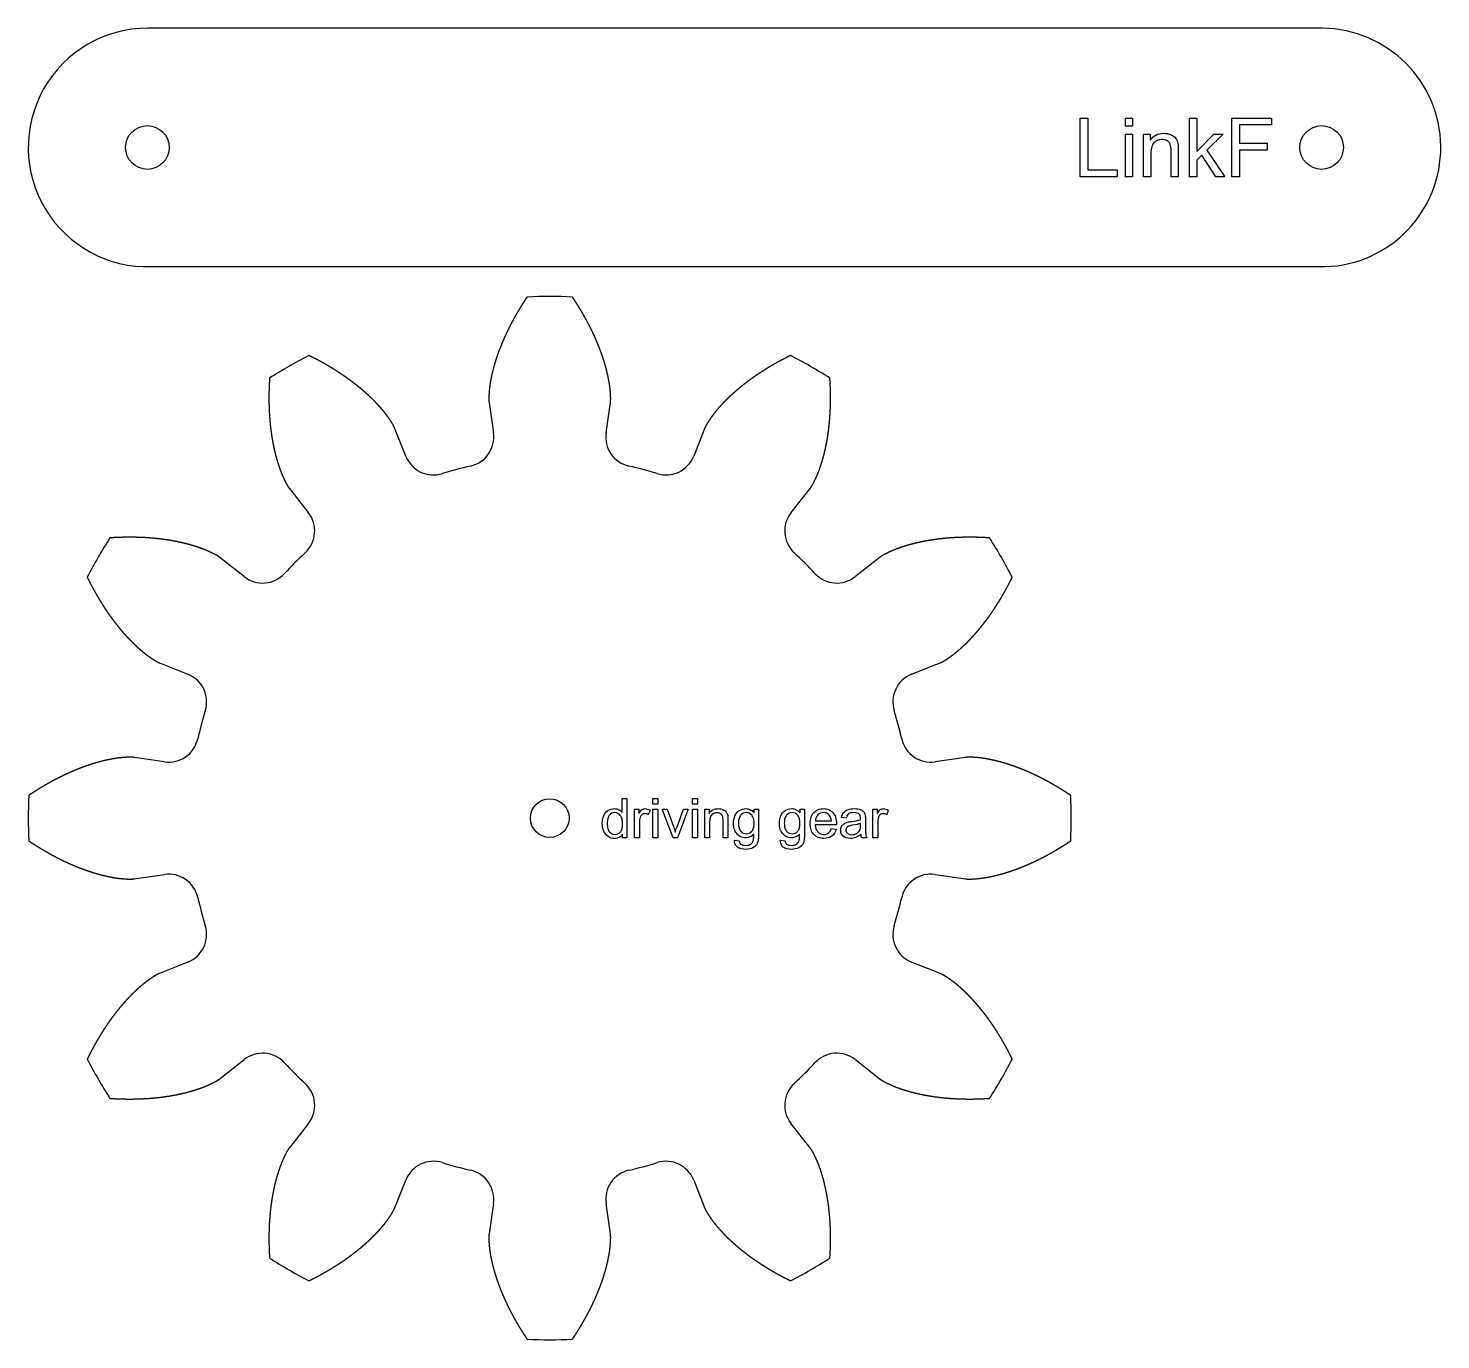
# Model space of a CAD drawing. Header units: millimetres. Extents: x 18 to 1165, y 18 to 1178.
# Drawn here: x 294 to 578.4, y 18 to 282 of the extents above; entities that cross this region are included whole.
import ezdxf

# ---------------------------------------------------------------- set-up
doc = ezdxf.new("R2010")
doc.units = ezdxf.units.MM
doc.layers.add('cut', color=5, linetype='Continuous', true_color=0x0000ff)
doc.layers.add('line engraving', color=1, linetype='Continuous', true_color=0xff0000)

msp = doc.modelspace()

# ---------------------------------------------------------------- linework, layer by layer
at = {"layer": 'cut', "color": 5, "true_color": 0x0000ff}
for p, q in [((386.78, 206.69), (387.67, 200.59)), ((410.33, 200.59), (411.22, 206.69)), ((370.01, 195.86), (367.74, 201.58)), ((430.26, 201.58), (427.99, 195.86)), ((346.58, 189.36), (350.39, 184.53)), ((447.61, 184.53), (451.42, 189.36)), ((337.47, 171.61), (332.64, 175.42)), ((465.36, 175.42), (460.53, 171.61)), ((320.42, 154.26), (326.14, 151.99)), ((471.86, 151.99), (477.58, 154.26)), ((321.41, 134.33), (315.31, 135.22)), ((482.69, 135.22), (476.59, 134.33)), ((315.31, 110.78), (321.41, 111.67)), ((476.59, 111.67), (482.69, 110.78)), ((326.14, 94.01), (320.42, 91.74)), ((477.58, 91.74), (471.86, 94.01)), ((332.64, 70.58), (337.47, 74.39)), ((460.53, 74.39), (465.36, 70.58)), ((350.39, 61.47), (346.58, 56.64)), ((451.42, 56.64), (447.61, 61.47)), ((367.74, 44.42), (370.01, 50.14)), ((427.99, 50.14), (430.26, 44.42)), ((387.67, 45.41), (386.78, 39.31)), ((411.22, 39.31), (410.33, 45.41))]:
    msp.add_line(p, q, dxfattribs=at)
msp.add_lwpolyline([(318, 282, 1.015779), (318.75, 234.01), (555.13, 234.01, 0.980982), (554.6, 282)], format="xyb", close=True, dxfattribs=at)
for centre, radius in [((318, 258), 4.4), ((554.4, 258), 4.4), ((399, 123), 3.9)]:
    msp.add_circle(centre, radius, dxfattribs=at)
for centre, radius, start, end in [((399, 123), 105, 87.5067, 92.4933), ((399, 123), 105, 117.5067, 122.4933), ((399, 123), 105, 57.5067, 62.4933), ((381.73, 199.73), 6, -77.3183, 8.3062), ((416.27, 199.73), 6, 171.6938, -102.6817), ((375.59, 198.08), 6, -158.3062, -72.6817), ((399, 123), 72.64, 102.6817, 107.3183), ((399, 123), 72.64, 72.6817, 77.3183), ((422.41, 198.08), 6, -107.3183, -21.6938), ((345.68, 180.81), 6, -47.3183, 38.3062), ((452.32, 180.81), 6, 141.6938, -132.6817), ((399, 123), 105, 147.5067, 152.4933), ((399, 123), 105, 27.5067, 32.4933), ((399, 123), 72.64, 132.6817, 137.3183), ((399, 123), 72.64, 42.6817, 47.3183), ((341.19, 176.32), 6, -128.3062, -42.6817), ((456.81, 176.32), 6, -137.3183, -51.6938), ((323.92, 146.41), 6, -17.3183, 68.3062), ((474.08, 146.41), 6, 111.6938, -162.6817), ((399, 123), 72.64, 162.6817, 167.3183), ((399, 123), 72.64, 12.6817, 17.3183), ((322.27, 140.27), 6, -98.3062, -12.6817), ((475.73, 140.27), 6, -167.3183, -81.6938), ((399, 123), 105, 177.5067, -177.5067), ((399, 123), 105, -2.4933, 2.4933), ((322.27, 105.73), 6, 12.6817, 98.3062), ((475.73, 105.73), 6, 81.6938, 167.3183), ((399, 123), 72.64, -167.3183, -162.6817), ((399, 123), 72.64, -17.3183, -12.6817), ((323.92, 99.59), 6, -68.3062, 17.3183), ((474.08, 99.59), 6, 162.6817, -111.6938), ((399, 123), 105, -152.4933, -147.5067), ((341.19, 69.68), 6, 42.6817, 128.3062), ((456.81, 69.68), 6, 51.6938, 137.3183), ((399, 123), 105, -32.4933, -27.5067), ((399, 123), 72.64, -137.3183, -132.6817), ((399, 123), 72.64, -47.3183, -42.6817), ((345.68, 65.19), 6, -38.3062, 47.3183), ((452.32, 65.19), 6, 132.6817, -141.6938), ((375.59, 47.92), 6, 72.6817, 158.3062), ((399, 123), 72.64, -107.3183, -102.6817), ((381.73, 46.27), 6, -8.3062, 77.3183), ((416.27, 46.27), 6, 102.6817, -171.6938), ((399, 123), 72.64, -77.3183, -72.6817), ((422.41, 47.92), 6, 21.6938, 107.3183), ((399, 123), 105, -122.4933, -117.5067), ((399, 123), 105, -62.4933, -57.5067), ((399, 123), 105, -92.4933, -87.5067)]:
    msp.add_arc(centre, radius, start, end, dxfattribs=at)
for points in [[(394.43, 227.9), (394.39, 227.84), (394.32, 227.73), (394.2, 227.55), (394.05, 227.32), (393.86, 227.03), (393.67, 226.73), (393.48, 226.44), (393.3, 226.14), (393.11, 225.85), (392.93, 225.55), (392.76, 225.26), (392.58, 224.96), (392.41, 224.67), (392.24, 224.37), (392.07, 224.07), (391.9, 223.77), (391.73, 223.48), (391.57, 223.18), (391.41, 222.88), (391.25, 222.58), (391.1, 222.28), (390.94, 221.98), (390.79, 221.67), (390.64, 221.37), (390.49, 221.07), (390.35, 220.77), (390.2, 220.47), (390.06, 220.16), (389.93, 219.86), (389.79, 219.56), (389.66, 219.25), (389.53, 218.95), (389.4, 218.64), (389.27, 218.34), (389.15, 218.03), (389.03, 217.73), (388.91, 217.42), (388.79, 217.12), (388.68, 216.81), (388.57, 216.51), (388.46, 216.2), (388.36, 215.89), (388.25, 215.58), (388.15, 215.28), (388.06, 214.97), (387.96, 214.66), (387.87, 214.36), (387.78, 214.05), (387.7, 213.74), (387.62, 213.43), (387.54, 213.12), (387.46, 212.82), (387.39, 212.51), (387.32, 212.2), (387.25, 211.89), (387.19, 211.58), (387.13, 211.28), (387.07, 210.97), (387.02, 210.66), (386.97, 210.35), (386.92, 210.04), (386.89, 209.74), (386.85, 209.43), (386.82, 209.12), (386.8, 208.82), (386.77, 208.51), (386.75, 208.2), (386.74, 207.9), (386.73, 207.59), (386.73, 207.29), (386.74, 207.05), (386.76, 206.87), (386.77, 206.75), (386.78, 206.69)], [(411.22, 206.69), (411.23, 206.75), (411.24, 206.87), (411.26, 207.05), (411.27, 207.29), (411.27, 207.59), (411.26, 207.9), (411.25, 208.2), (411.23, 208.51), (411.2, 208.82), (411.18, 209.12), (411.15, 209.43), (411.11, 209.74), (411.08, 210.04), (411.03, 210.35), (410.98, 210.66), (410.93, 210.97), (410.87, 211.28), (410.81, 211.58), (410.75, 211.89), (410.68, 212.2), (410.61, 212.51), (410.54, 212.82), (410.46, 213.12), (410.38, 213.43), (410.3, 213.74), (410.22, 214.05), (410.13, 214.36), (410.04, 214.66), (409.94, 214.97), (409.85, 215.28), (409.75, 215.58), (409.64, 215.89), (409.54, 216.2), (409.43, 216.51), (409.32, 216.81), (409.21, 217.12), (409.09, 217.42), (408.97, 217.73), (408.85, 218.03), (408.73, 218.34), (408.6, 218.64), (408.47, 218.95), (408.34, 219.25), (408.21, 219.56), (408.07, 219.86), (407.94, 220.16), (407.8, 220.47), (407.65, 220.77), (407.51, 221.07), (407.36, 221.37), (407.21, 221.67), (407.06, 221.98), (406.9, 222.28), (406.75, 222.58), (406.59, 222.88), (406.43, 223.18), (406.27, 223.48), (406.1, 223.77), (405.93, 224.07), (405.76, 224.37), (405.59, 224.67), (405.42, 224.96), (405.24, 225.26), (405.07, 225.55), (404.89, 225.85), (404.7, 226.14), (404.52, 226.44), (404.33, 226.73), (404.14, 227.03), (403.95, 227.32), (403.8, 227.55), (403.68, 227.73), (403.61, 227.84), (403.57, 227.9)], [(367.74, 201.58), (367.72, 201.64), (367.67, 201.75), (367.59, 201.92), (367.48, 202.13), (367.33, 202.4), (367.17, 202.66), (367, 202.91), (366.83, 203.17), (366.66, 203.42), (366.48, 203.67), (366.31, 203.93), (366.12, 204.17), (365.94, 204.42), (365.74, 204.67), (365.55, 204.91), (365.35, 205.15), (365.14, 205.39), (364.94, 205.62), (364.73, 205.86), (364.52, 206.09), (364.3, 206.32), (364.09, 206.55), (363.87, 206.78), (363.64, 207.01), (363.42, 207.23), (363.19, 207.46), (362.96, 207.68), (362.73, 207.9), (362.49, 208.12), (362.25, 208.34), (362.01, 208.55), (361.77, 208.77), (361.53, 208.98), (361.28, 209.19), (361.03, 209.4), (360.78, 209.61), (360.53, 209.82), (360.27, 210.02), (360.01, 210.23), (359.75, 210.43), (359.49, 210.63), (359.23, 210.83), (358.96, 211.03), (358.7, 211.23), (358.43, 211.42), (358.16, 211.61), (357.88, 211.81), (357.61, 212), (357.33, 212.19), (357.05, 212.37), (356.77, 212.56), (356.49, 212.75), (356.21, 212.93), (355.92, 213.11), (355.63, 213.29), (355.35, 213.47), (355.06, 213.65), (354.76, 213.82), (354.47, 214), (354.17, 214.17), (353.88, 214.34), (353.58, 214.51), (353.28, 214.68), (352.98, 214.85), (352.67, 215.01), (352.37, 215.18), (352.06, 215.34), (351.75, 215.5), (351.44, 215.66), (351.13, 215.82), (350.88, 215.94), (350.69, 216.04), (350.57, 216.1), (350.51, 216.13)], [(447.49, 216.13), (447.43, 216.1), (447.31, 216.04), (447.12, 215.94), (446.87, 215.82), (446.56, 215.66), (446.25, 215.5), (445.94, 215.34), (445.63, 215.18), (445.33, 215.01), (445.02, 214.85), (444.72, 214.68), (444.42, 214.51), (444.12, 214.34), (443.83, 214.17), (443.53, 214), (443.24, 213.82), (442.94, 213.65), (442.65, 213.47), (442.37, 213.29), (442.08, 213.11), (441.79, 212.93), (441.51, 212.75), (441.23, 212.56), (440.95, 212.37), (440.67, 212.19), (440.39, 212), (440.12, 211.81), (439.84, 211.61), (439.57, 211.42), (439.3, 211.23), (439.04, 211.03), (438.77, 210.83), (438.51, 210.63), (438.25, 210.43), (437.99, 210.23), (437.73, 210.02), (437.47, 209.82), (437.22, 209.61), (436.97, 209.4), (436.72, 209.19), (436.47, 208.98), (436.23, 208.77), (435.99, 208.55), (435.75, 208.34), (435.51, 208.12), (435.27, 207.9), (435.04, 207.68), (434.81, 207.46), (434.58, 207.23), (434.36, 207.01), (434.13, 206.78), (433.91, 206.55), (433.7, 206.32), (433.48, 206.09), (433.27, 205.86), (433.06, 205.62), (432.86, 205.39), (432.65, 205.15), (432.45, 204.91), (432.26, 204.67), (432.06, 204.42), (431.88, 204.17), (431.69, 203.93), (431.52, 203.67), (431.34, 203.42), (431.17, 203.17), (431, 202.91), (430.83, 202.66), (430.67, 202.4), (430.52, 202.13), (430.41, 201.92), (430.33, 201.75), (430.28, 201.64), (430.26, 201.58)], [(342.59, 211.56), (342.59, 211.49), (342.58, 211.35), (342.57, 211.14), (342.55, 210.86), (342.53, 210.52), (342.52, 210.17), (342.5, 209.82), (342.49, 209.47), (342.48, 209.13), (342.47, 208.78), (342.46, 208.44), (342.46, 208.09), (342.46, 207.75), (342.46, 207.41), (342.46, 207.06), (342.46, 206.72), (342.47, 206.38), (342.48, 206.04), (342.49, 205.7), (342.5, 205.36), (342.52, 205.02), (342.53, 204.69), (342.55, 204.35), (342.57, 204.01), (342.6, 203.68), (342.62, 203.34), (342.65, 203.01), (342.68, 202.68), (342.71, 202.35), (342.75, 202.02), (342.78, 201.69), (342.82, 201.36), (342.86, 201.03), (342.91, 200.7), (342.95, 200.38), (343, 200.05), (343.05, 199.73), (343.1, 199.41), (343.16, 199.08), (343.21, 198.76), (343.27, 198.44), (343.34, 198.13), (343.4, 197.81), (343.47, 197.49), (343.54, 197.18), (343.61, 196.86), (343.69, 196.55), (343.76, 196.24), (343.84, 195.93), (343.92, 195.62), (344.01, 195.32), (344.1, 195.01), (344.19, 194.71), (344.28, 194.41), (344.38, 194.11), (344.48, 193.81), (344.58, 193.51), (344.69, 193.22), (344.79, 192.93), (344.9, 192.63), (345.02, 192.35), (345.14, 192.06), (345.26, 191.78), (345.39, 191.5), (345.52, 191.22), (345.66, 190.94), (345.79, 190.67), (345.93, 190.39), (346.07, 190.12), (346.23, 189.86), (346.36, 189.66), (346.47, 189.51), (346.54, 189.41), (346.58, 189.36)], [(451.42, 189.36), (451.46, 189.41), (451.53, 189.51), (451.64, 189.66), (451.77, 189.86), (451.93, 190.12), (452.07, 190.39), (452.21, 190.67), (452.34, 190.94), (452.48, 191.22), (452.61, 191.5), (452.74, 191.78), (452.86, 192.06), (452.98, 192.35), (453.1, 192.63), (453.21, 192.93), (453.31, 193.22), (453.42, 193.51), (453.52, 193.81), (453.62, 194.11), (453.72, 194.41), (453.81, 194.71), (453.9, 195.01), (453.99, 195.32), (454.08, 195.62), (454.16, 195.93), (454.24, 196.24), (454.31, 196.55), (454.39, 196.86), (454.46, 197.18), (454.53, 197.49), (454.6, 197.81), (454.66, 198.13), (454.73, 198.44), (454.79, 198.76), (454.84, 199.08), (454.9, 199.41), (454.95, 199.73), (455, 200.05), (455.05, 200.38), (455.09, 200.7), (455.14, 201.03), (455.18, 201.36), (455.22, 201.69), (455.25, 202.02), (455.29, 202.35), (455.32, 202.68), (455.35, 203.01), (455.38, 203.34), (455.4, 203.68), (455.43, 204.01), (455.45, 204.35), (455.47, 204.69), (455.48, 205.02), (455.5, 205.36), (455.51, 205.7), (455.52, 206.04), (455.53, 206.38), (455.54, 206.72), (455.54, 207.06), (455.54, 207.41), (455.54, 207.75), (455.54, 208.09), (455.54, 208.44), (455.53, 208.78), (455.52, 209.13), (455.51, 209.47), (455.5, 209.82), (455.48, 210.17), (455.47, 210.52), (455.45, 210.86), (455.43, 211.14), (455.42, 211.35), (455.41, 211.49), (455.41, 211.56)], [(332.64, 175.42), (332.59, 175.46), (332.49, 175.53), (332.34, 175.64), (332.14, 175.77), (331.88, 175.93), (331.61, 176.07), (331.33, 176.21), (331.06, 176.34), (330.78, 176.48), (330.5, 176.61), (330.22, 176.74), (329.94, 176.86), (329.65, 176.98), (329.37, 177.1), (329.07, 177.21), (328.78, 177.31), (328.49, 177.42), (328.19, 177.52), (327.89, 177.62), (327.59, 177.72), (327.29, 177.81), (326.99, 177.9), (326.68, 177.99), (326.38, 178.08), (326.07, 178.16), (325.76, 178.24), (325.45, 178.31), (325.14, 178.39), (324.82, 178.46), (324.51, 178.53), (324.19, 178.6), (323.87, 178.66), (323.56, 178.73), (323.24, 178.79), (322.92, 178.84), (322.59, 178.9), (322.27, 178.95), (321.95, 179), (321.62, 179.05), (321.3, 179.09), (320.97, 179.14), (320.64, 179.18), (320.31, 179.22), (319.98, 179.25), (319.65, 179.29), (319.32, 179.32), (318.99, 179.35), (318.66, 179.38), (318.32, 179.4), (317.99, 179.43), (317.65, 179.45), (317.31, 179.47), (316.98, 179.48), (316.64, 179.5), (316.3, 179.51), (315.96, 179.52), (315.62, 179.53), (315.28, 179.54), (314.94, 179.54), (314.59, 179.54), (314.25, 179.54), (313.91, 179.54), (313.56, 179.54), (313.22, 179.53), (312.87, 179.52), (312.53, 179.51), (312.18, 179.5), (311.83, 179.48), (311.48, 179.47), (311.14, 179.45), (310.86, 179.43), (310.65, 179.42), (310.51, 179.41), (310.44, 179.41)], [(487.56, 179.41), (487.49, 179.41), (487.35, 179.42), (487.14, 179.43), (486.86, 179.45), (486.52, 179.47), (486.17, 179.48), (485.82, 179.5), (485.47, 179.51), (485.13, 179.52), (484.78, 179.53), (484.44, 179.54), (484.09, 179.54), (483.75, 179.54), (483.41, 179.54), (483.06, 179.54), (482.72, 179.54), (482.38, 179.53), (482.04, 179.52), (481.7, 179.51), (481.36, 179.5), (481.02, 179.48), (480.69, 179.47), (480.35, 179.45), (480.01, 179.43), (479.68, 179.4), (479.34, 179.38), (479.01, 179.35), (478.68, 179.32), (478.35, 179.29), (478.02, 179.25), (477.69, 179.22), (477.36, 179.18), (477.03, 179.14), (476.7, 179.09), (476.38, 179.05), (476.05, 179), (475.73, 178.95), (475.41, 178.9), (475.08, 178.84), (474.76, 178.79), (474.44, 178.73), (474.13, 178.66), (473.81, 178.6), (473.49, 178.53), (473.18, 178.46), (472.86, 178.39), (472.55, 178.31), (472.24, 178.24), (471.93, 178.16), (471.62, 178.08), (471.32, 177.99), (471.01, 177.9), (470.71, 177.81), (470.41, 177.72), (470.11, 177.62), (469.81, 177.52), (469.51, 177.42), (469.22, 177.31), (468.93, 177.21), (468.63, 177.1), (468.35, 176.98), (468.06, 176.86), (467.78, 176.74), (467.5, 176.61), (467.22, 176.48), (466.94, 176.34), (466.67, 176.21), (466.39, 176.07), (466.12, 175.93), (465.86, 175.77), (465.66, 175.64), (465.51, 175.53), (465.41, 175.46), (465.36, 175.42)], [(305.87, 171.49), (305.9, 171.43), (305.96, 171.31), (306.06, 171.12), (306.18, 170.87), (306.34, 170.56), (306.5, 170.25), (306.66, 169.94), (306.82, 169.63), (306.99, 169.33), (307.15, 169.02), (307.32, 168.72), (307.49, 168.42), (307.66, 168.12), (307.83, 167.83), (308, 167.53), (308.18, 167.24), (308.35, 166.94), (308.53, 166.65), (308.71, 166.37), (308.89, 166.08), (309.07, 165.79), (309.25, 165.51), (309.44, 165.23), (309.63, 164.95), (309.81, 164.67), (310, 164.39), (310.19, 164.12), (310.39, 163.84), (310.58, 163.57), (310.77, 163.3), (310.97, 163.04), (311.17, 162.77), (311.37, 162.51), (311.57, 162.25), (311.77, 161.99), (311.98, 161.73), (312.18, 161.47), (312.39, 161.22), (312.6, 160.97), (312.81, 160.72), (313.02, 160.47), (313.23, 160.23), (313.45, 159.99), (313.66, 159.75), (313.88, 159.51), (314.1, 159.27), (314.32, 159.04), (314.54, 158.81), (314.77, 158.58), (314.99, 158.36), (315.22, 158.13), (315.45, 157.91), (315.68, 157.7), (315.91, 157.48), (316.14, 157.27), (316.38, 157.06), (316.61, 156.86), (316.85, 156.65), (317.09, 156.45), (317.33, 156.26), (317.58, 156.06), (317.83, 155.88), (318.07, 155.69), (318.33, 155.52), (318.58, 155.34), (318.83, 155.17), (319.09, 155), (319.34, 154.83), (319.6, 154.67), (319.87, 154.52), (320.08, 154.41), (320.25, 154.33), (320.36, 154.28), (320.42, 154.26)], [(477.58, 154.26), (477.64, 154.28), (477.75, 154.33), (477.92, 154.41), (478.13, 154.52), (478.4, 154.67), (478.66, 154.83), (478.91, 155), (479.17, 155.17), (479.42, 155.34), (479.67, 155.52), (479.93, 155.69), (480.17, 155.88), (480.42, 156.06), (480.67, 156.26), (480.91, 156.45), (481.15, 156.65), (481.39, 156.86), (481.62, 157.06), (481.86, 157.27), (482.09, 157.48), (482.32, 157.7), (482.55, 157.91), (482.78, 158.13), (483.01, 158.36), (483.23, 158.58), (483.46, 158.81), (483.68, 159.04), (483.9, 159.27), (484.12, 159.51), (484.34, 159.75), (484.55, 159.99), (484.77, 160.23), (484.98, 160.47), (485.19, 160.72), (485.4, 160.97), (485.61, 161.22), (485.82, 161.47), (486.02, 161.73), (486.23, 161.99), (486.43, 162.25), (486.63, 162.51), (486.83, 162.77), (487.03, 163.04), (487.23, 163.3), (487.42, 163.57), (487.61, 163.84), (487.81, 164.12), (488, 164.39), (488.19, 164.67), (488.37, 164.95), (488.56, 165.23), (488.75, 165.51), (488.93, 165.79), (489.11, 166.08), (489.29, 166.37), (489.47, 166.65), (489.65, 166.94), (489.82, 167.24), (490, 167.53), (490.17, 167.83), (490.34, 168.12), (490.51, 168.42), (490.68, 168.72), (490.85, 169.02), (491.01, 169.33), (491.18, 169.63), (491.34, 169.94), (491.5, 170.25), (491.66, 170.56), (491.82, 170.87), (491.94, 171.12), (492.04, 171.31), (492.1, 171.43), (492.13, 171.49)], [(315.31, 135.22), (315.25, 135.23), (315.13, 135.24), (314.95, 135.26), (314.71, 135.27), (314.41, 135.27), (314.1, 135.26), (313.8, 135.25), (313.49, 135.23), (313.18, 135.2), (312.88, 135.18), (312.57, 135.15), (312.26, 135.11), (311.96, 135.08), (311.65, 135.03), (311.34, 134.98), (311.03, 134.93), (310.72, 134.87), (310.42, 134.81), (310.11, 134.75), (309.8, 134.68), (309.49, 134.61), (309.18, 134.54), (308.88, 134.46), (308.57, 134.38), (308.26, 134.3), (307.95, 134.22), (307.64, 134.13), (307.34, 134.04), (307.03, 133.94), (306.72, 133.85), (306.42, 133.75), (306.11, 133.64), (305.8, 133.54), (305.49, 133.43), (305.19, 133.32), (304.88, 133.21), (304.58, 133.09), (304.27, 132.97), (303.97, 132.85), (303.66, 132.73), (303.36, 132.6), (303.05, 132.47), (302.75, 132.34), (302.44, 132.21), (302.14, 132.07), (301.84, 131.94), (301.53, 131.8), (301.23, 131.65), (300.93, 131.51), (300.63, 131.36), (300.33, 131.21), (300.02, 131.06), (299.72, 130.9), (299.42, 130.75), (299.12, 130.59), (298.82, 130.43), (298.52, 130.27), (298.23, 130.1), (297.93, 129.93), (297.63, 129.76), (297.33, 129.59), (297.04, 129.42), (296.74, 129.24), (296.45, 129.07), (296.15, 128.89), (295.86, 128.7), (295.56, 128.52), (295.27, 128.33), (294.97, 128.14), (294.68, 127.95), (294.45, 127.8), (294.27, 127.68), (294.16, 127.61), (294.1, 127.57)], [(503.9, 127.57), (503.84, 127.61), (503.73, 127.68), (503.55, 127.8), (503.32, 127.95), (503.03, 128.14), (502.73, 128.33), (502.44, 128.52), (502.14, 128.7), (501.85, 128.89), (501.55, 129.07), (501.26, 129.24), (500.96, 129.42), (500.67, 129.59), (500.37, 129.76), (500.07, 129.93), (499.77, 130.1), (499.48, 130.27), (499.18, 130.43), (498.88, 130.59), (498.58, 130.75), (498.28, 130.9), (497.98, 131.06), (497.67, 131.21), (497.37, 131.36), (497.07, 131.51), (496.77, 131.65), (496.47, 131.8), (496.16, 131.94), (495.86, 132.07), (495.56, 132.21), (495.25, 132.34), (494.95, 132.47), (494.64, 132.6), (494.34, 132.73), (494.03, 132.85), (493.73, 132.97), (493.42, 133.09), (493.12, 133.21), (492.81, 133.32), (492.51, 133.43), (492.2, 133.54), (491.89, 133.64), (491.58, 133.75), (491.28, 133.85), (490.97, 133.94), (490.66, 134.04), (490.36, 134.13), (490.05, 134.22), (489.74, 134.3), (489.43, 134.38), (489.12, 134.46), (488.82, 134.54), (488.51, 134.61), (488.2, 134.68), (487.89, 134.75), (487.58, 134.81), (487.28, 134.87), (486.97, 134.93), (486.66, 134.98), (486.35, 135.03), (486.04, 135.08), (485.74, 135.11), (485.43, 135.15), (485.12, 135.18), (484.82, 135.2), (484.51, 135.23), (484.2, 135.25), (483.9, 135.26), (483.59, 135.27), (483.29, 135.27), (483.05, 135.26), (482.87, 135.24), (482.75, 135.23), (482.69, 135.22)], [(294.1, 118.43), (294.16, 118.39), (294.27, 118.32), (294.45, 118.2), (294.68, 118.05), (294.97, 117.86), (295.27, 117.67), (295.56, 117.48), (295.86, 117.3), (296.15, 117.11), (296.45, 116.93), (296.74, 116.76), (297.04, 116.58), (297.33, 116.41), (297.63, 116.24), (297.93, 116.07), (298.23, 115.9), (298.52, 115.73), (298.82, 115.57), (299.12, 115.41), (299.42, 115.25), (299.72, 115.1), (300.02, 114.94), (300.33, 114.79), (300.63, 114.64), (300.93, 114.49), (301.23, 114.35), (301.53, 114.2), (301.84, 114.06), (302.14, 113.93), (302.44, 113.79), (302.75, 113.66), (303.05, 113.53), (303.36, 113.4), (303.66, 113.27), (303.97, 113.15), (304.27, 113.03), (304.58, 112.91), (304.88, 112.79), (305.19, 112.68), (305.49, 112.57), (305.8, 112.46), (306.11, 112.36), (306.42, 112.25), (306.72, 112.15), (307.03, 112.06), (307.34, 111.96), (307.64, 111.87), (307.95, 111.78), (308.26, 111.7), (308.57, 111.62), (308.88, 111.54), (309.18, 111.46), (309.49, 111.39), (309.8, 111.32), (310.11, 111.25), (310.42, 111.19), (310.72, 111.13), (311.03, 111.07), (311.34, 111.02), (311.65, 110.97), (311.96, 110.92), (312.26, 110.89), (312.57, 110.85), (312.88, 110.82), (313.18, 110.8), (313.49, 110.77), (313.8, 110.75), (314.1, 110.74), (314.41, 110.73), (314.71, 110.73), (314.95, 110.74), (315.13, 110.76), (315.25, 110.77), (315.31, 110.78)], [(482.69, 110.78), (482.75, 110.77), (482.87, 110.76), (483.05, 110.74), (483.29, 110.73), (483.59, 110.73), (483.9, 110.74), (484.2, 110.75), (484.51, 110.77), (484.82, 110.8), (485.12, 110.82), (485.43, 110.85), (485.74, 110.89), (486.04, 110.92), (486.35, 110.97), (486.66, 111.02), (486.97, 111.07), (487.28, 111.13), (487.58, 111.19), (487.89, 111.25), (488.2, 111.32), (488.51, 111.39), (488.82, 111.46), (489.12, 111.54), (489.43, 111.62), (489.74, 111.7), (490.05, 111.78), (490.36, 111.87), (490.66, 111.96), (490.97, 112.06), (491.28, 112.15), (491.58, 112.25), (491.89, 112.36), (492.2, 112.46), (492.51, 112.57), (492.81, 112.68), (493.12, 112.79), (493.42, 112.91), (493.73, 113.03), (494.03, 113.15), (494.34, 113.27), (494.64, 113.4), (494.95, 113.53), (495.25, 113.66), (495.56, 113.79), (495.86, 113.93), (496.16, 114.06), (496.47, 114.2), (496.77, 114.35), (497.07, 114.49), (497.37, 114.64), (497.67, 114.79), (497.98, 114.94), (498.28, 115.1), (498.58, 115.25), (498.88, 115.41), (499.18, 115.57), (499.48, 115.73), (499.77, 115.9), (500.07, 116.07), (500.37, 116.24), (500.67, 116.41), (500.96, 116.58), (501.26, 116.76), (501.55, 116.93), (501.85, 117.11), (502.14, 117.3), (502.44, 117.48), (502.73, 117.67), (503.03, 117.86), (503.32, 118.05), (503.55, 118.2), (503.73, 118.32), (503.84, 118.39), (503.9, 118.43)], [(320.42, 91.74), (320.36, 91.72), (320.25, 91.67), (320.08, 91.59), (319.87, 91.48), (319.6, 91.33), (319.34, 91.17), (319.09, 91), (318.83, 90.83), (318.58, 90.66), (318.33, 90.48), (318.07, 90.31), (317.83, 90.12), (317.58, 89.94), (317.33, 89.74), (317.09, 89.55), (316.85, 89.35), (316.61, 89.14), (316.38, 88.94), (316.14, 88.73), (315.91, 88.52), (315.68, 88.3), (315.45, 88.09), (315.22, 87.87), (314.99, 87.64), (314.77, 87.42), (314.54, 87.19), (314.32, 86.96), (314.1, 86.73), (313.88, 86.49), (313.66, 86.25), (313.45, 86.01), (313.23, 85.77), (313.02, 85.53), (312.81, 85.28), (312.6, 85.03), (312.39, 84.78), (312.18, 84.53), (311.98, 84.27), (311.77, 84.01), (311.57, 83.75), (311.37, 83.49), (311.17, 83.23), (310.97, 82.96), (310.77, 82.7), (310.58, 82.43), (310.39, 82.16), (310.19, 81.88), (310, 81.61), (309.81, 81.33), (309.63, 81.05), (309.44, 80.77), (309.25, 80.49), (309.07, 80.21), (308.89, 79.92), (308.71, 79.63), (308.53, 79.35), (308.35, 79.06), (308.18, 78.76), (308, 78.47), (307.83, 78.17), (307.66, 77.88), (307.49, 77.58), (307.32, 77.28), (307.15, 76.98), (306.99, 76.67), (306.82, 76.37), (306.66, 76.06), (306.5, 75.75), (306.34, 75.44), (306.18, 75.13), (306.06, 74.88), (305.96, 74.69), (305.9, 74.57), (305.87, 74.51)], [(492.13, 74.51), (492.1, 74.57), (492.04, 74.69), (491.94, 74.88), (491.82, 75.13), (491.66, 75.44), (491.5, 75.75), (491.34, 76.06), (491.18, 76.37), (491.01, 76.67), (490.85, 76.98), (490.68, 77.28), (490.51, 77.58), (490.34, 77.88), (490.17, 78.17), (490, 78.47), (489.82, 78.76), (489.65, 79.06), (489.47, 79.35), (489.29, 79.63), (489.11, 79.92), (488.93, 80.21), (488.75, 80.49), (488.56, 80.77), (488.37, 81.05), (488.19, 81.33), (488, 81.61), (487.81, 81.88), (487.61, 82.16), (487.42, 82.43), (487.23, 82.7), (487.03, 82.96), (486.83, 83.23), (486.63, 83.49), (486.43, 83.75), (486.23, 84.01), (486.02, 84.27), (485.82, 84.53), (485.61, 84.78), (485.4, 85.03), (485.19, 85.28), (484.98, 85.53), (484.77, 85.77), (484.55, 86.01), (484.34, 86.25), (484.12, 86.49), (483.9, 86.73), (483.68, 86.96), (483.46, 87.19), (483.23, 87.42), (483.01, 87.64), (482.78, 87.87), (482.55, 88.09), (482.32, 88.3), (482.09, 88.52), (481.86, 88.73), (481.62, 88.94), (481.39, 89.14), (481.15, 89.35), (480.91, 89.55), (480.67, 89.74), (480.42, 89.94), (480.17, 90.12), (479.93, 90.31), (479.67, 90.48), (479.42, 90.66), (479.17, 90.83), (478.91, 91), (478.66, 91.17), (478.4, 91.33), (478.13, 91.48), (477.92, 91.59), (477.75, 91.67), (477.64, 91.72), (477.58, 91.74)], [(310.44, 66.59), (310.51, 66.59), (310.65, 66.58), (310.86, 66.57), (311.14, 66.55), (311.48, 66.53), (311.83, 66.52), (312.18, 66.5), (312.53, 66.49), (312.87, 66.48), (313.22, 66.47), (313.56, 66.46), (313.91, 66.46), (314.25, 66.46), (314.59, 66.46), (314.94, 66.46), (315.28, 66.46), (315.62, 66.47), (315.96, 66.48), (316.3, 66.49), (316.64, 66.5), (316.98, 66.52), (317.31, 66.53), (317.65, 66.55), (317.99, 66.57), (318.32, 66.6), (318.66, 66.62), (318.99, 66.65), (319.32, 66.68), (319.65, 66.71), (319.98, 66.75), (320.31, 66.78), (320.64, 66.82), (320.97, 66.86), (321.3, 66.91), (321.62, 66.95), (321.95, 67), (322.27, 67.05), (322.59, 67.1), (322.92, 67.16), (323.24, 67.21), (323.56, 67.27), (323.87, 67.34), (324.19, 67.4), (324.51, 67.47), (324.82, 67.54), (325.14, 67.61), (325.45, 67.69), (325.76, 67.76), (326.07, 67.84), (326.38, 67.92), (326.68, 68.01), (326.99, 68.1), (327.29, 68.19), (327.59, 68.28), (327.89, 68.38), (328.19, 68.48), (328.49, 68.58), (328.78, 68.69), (329.07, 68.79), (329.37, 68.9), (329.65, 69.02), (329.94, 69.14), (330.22, 69.26), (330.5, 69.39), (330.78, 69.52), (331.06, 69.66), (331.33, 69.79), (331.61, 69.93), (331.88, 70.07), (332.14, 70.23), (332.34, 70.36), (332.49, 70.47), (332.59, 70.54), (332.64, 70.58)], [(465.36, 70.58), (465.41, 70.54), (465.51, 70.47), (465.66, 70.36), (465.86, 70.23), (466.12, 70.07), (466.39, 69.93), (466.67, 69.79), (466.94, 69.66), (467.22, 69.52), (467.5, 69.39), (467.78, 69.26), (468.06, 69.14), (468.35, 69.02), (468.63, 68.9), (468.93, 68.79), (469.22, 68.69), (469.51, 68.58), (469.81, 68.48), (470.11, 68.38), (470.41, 68.28), (470.71, 68.19), (471.01, 68.1), (471.32, 68.01), (471.62, 67.92), (471.93, 67.84), (472.24, 67.76), (472.55, 67.69), (472.86, 67.61), (473.18, 67.54), (473.49, 67.47), (473.81, 67.4), (474.13, 67.34), (474.44, 67.27), (474.76, 67.21), (475.08, 67.16), (475.41, 67.1), (475.73, 67.05), (476.05, 67), (476.38, 66.95), (476.7, 66.91), (477.03, 66.86), (477.36, 66.82), (477.69, 66.78), (478.02, 66.75), (478.35, 66.71), (478.68, 66.68), (479.01, 66.65), (479.34, 66.62), (479.68, 66.6), (480.01, 66.57), (480.35, 66.55), (480.69, 66.53), (481.02, 66.52), (481.36, 66.5), (481.7, 66.49), (482.04, 66.48), (482.38, 66.47), (482.72, 66.46), (483.06, 66.46), (483.41, 66.46), (483.75, 66.46), (484.09, 66.46), (484.44, 66.46), (484.78, 66.47), (485.13, 66.48), (485.47, 66.49), (485.82, 66.5), (486.17, 66.52), (486.52, 66.53), (486.86, 66.55), (487.14, 66.57), (487.35, 66.58), (487.49, 66.59), (487.56, 66.59)], [(346.58, 56.64), (346.54, 56.59), (346.47, 56.49), (346.36, 56.34), (346.23, 56.14), (346.07, 55.88), (345.93, 55.61), (345.79, 55.33), (345.66, 55.06), (345.52, 54.78), (345.39, 54.5), (345.26, 54.22), (345.14, 53.94), (345.02, 53.65), (344.9, 53.37), (344.79, 53.07), (344.69, 52.78), (344.58, 52.49), (344.48, 52.19), (344.38, 51.89), (344.28, 51.59), (344.19, 51.29), (344.1, 50.99), (344.01, 50.68), (343.92, 50.38), (343.84, 50.07), (343.76, 49.76), (343.69, 49.45), (343.61, 49.14), (343.54, 48.82), (343.47, 48.51), (343.4, 48.19), (343.34, 47.87), (343.27, 47.56), (343.21, 47.24), (343.16, 46.92), (343.1, 46.59), (343.05, 46.27), (343, 45.95), (342.95, 45.62), (342.91, 45.3), (342.86, 44.97), (342.82, 44.64), (342.78, 44.31), (342.75, 43.98), (342.71, 43.65), (342.68, 43.32), (342.65, 42.99), (342.62, 42.66), (342.6, 42.32), (342.57, 41.99), (342.55, 41.65), (342.53, 41.31), (342.52, 40.98), (342.5, 40.64), (342.49, 40.3), (342.48, 39.96), (342.47, 39.62), (342.46, 39.28), (342.46, 38.94), (342.46, 38.59), (342.46, 38.25), (342.46, 37.91), (342.46, 37.56), (342.47, 37.22), (342.48, 36.87), (342.49, 36.53), (342.5, 36.18), (342.52, 35.83), (342.53, 35.48), (342.55, 35.14), (342.57, 34.86), (342.58, 34.65), (342.59, 34.51), (342.59, 34.44)], [(455.41, 34.44), (455.41, 34.51), (455.42, 34.65), (455.43, 34.86), (455.45, 35.14), (455.47, 35.48), (455.48, 35.83), (455.5, 36.18), (455.51, 36.53), (455.52, 36.87), (455.53, 37.22), (455.54, 37.56), (455.54, 37.91), (455.54, 38.25), (455.54, 38.59), (455.54, 38.94), (455.54, 39.28), (455.53, 39.62), (455.52, 39.96), (455.51, 40.3), (455.5, 40.64), (455.48, 40.98), (455.47, 41.31), (455.45, 41.65), (455.43, 41.99), (455.4, 42.32), (455.38, 42.66), (455.35, 42.99), (455.32, 43.32), (455.29, 43.65), (455.25, 43.98), (455.22, 44.31), (455.18, 44.64), (455.14, 44.97), (455.09, 45.3), (455.05, 45.62), (455, 45.95), (454.95, 46.27), (454.9, 46.59), (454.84, 46.92), (454.79, 47.24), (454.73, 47.56), (454.66, 47.87), (454.6, 48.19), (454.53, 48.51), (454.46, 48.82), (454.39, 49.14), (454.31, 49.45), (454.24, 49.76), (454.16, 50.07), (454.08, 50.38), (453.99, 50.68), (453.9, 50.99), (453.81, 51.29), (453.72, 51.59), (453.62, 51.89), (453.52, 52.19), (453.42, 52.49), (453.31, 52.78), (453.21, 53.07), (453.1, 53.37), (452.98, 53.65), (452.86, 53.94), (452.74, 54.22), (452.61, 54.5), (452.48, 54.78), (452.34, 55.06), (452.21, 55.33), (452.07, 55.61), (451.93, 55.88), (451.77, 56.14), (451.64, 56.34), (451.53, 56.49), (451.46, 56.59), (451.42, 56.64)], [(350.51, 29.87), (350.57, 29.9), (350.69, 29.96), (350.88, 30.06), (351.13, 30.18), (351.44, 30.34), (351.75, 30.5), (352.06, 30.66), (352.37, 30.82), (352.67, 30.99), (352.98, 31.15), (353.28, 31.32), (353.58, 31.49), (353.88, 31.66), (354.17, 31.83), (354.47, 32), (354.76, 32.18), (355.06, 32.35), (355.35, 32.53), (355.63, 32.71), (355.92, 32.89), (356.21, 33.07), (356.49, 33.25), (356.77, 33.44), (357.05, 33.63), (357.33, 33.81), (357.61, 34), (357.88, 34.19), (358.16, 34.39), (358.43, 34.58), (358.7, 34.77), (358.96, 34.97), (359.23, 35.17), (359.49, 35.37), (359.75, 35.57), (360.01, 35.77), (360.27, 35.98), (360.53, 36.18), (360.78, 36.39), (361.03, 36.6), (361.28, 36.81), (361.53, 37.02), (361.77, 37.23), (362.01, 37.45), (362.25, 37.66), (362.49, 37.88), (362.73, 38.1), (362.96, 38.32), (363.19, 38.54), (363.42, 38.77), (363.64, 38.99), (363.87, 39.22), (364.09, 39.45), (364.3, 39.68), (364.52, 39.91), (364.73, 40.14), (364.94, 40.38), (365.14, 40.61), (365.35, 40.85), (365.55, 41.09), (365.74, 41.33), (365.94, 41.58), (366.12, 41.83), (366.31, 42.07), (366.48, 42.33), (366.66, 42.58), (366.83, 42.83), (367, 43.09), (367.17, 43.34), (367.33, 43.6), (367.48, 43.87), (367.59, 44.08), (367.67, 44.25), (367.72, 44.36), (367.74, 44.42)], [(430.26, 44.42), (430.28, 44.36), (430.33, 44.25), (430.41, 44.08), (430.52, 43.87), (430.67, 43.6), (430.83, 43.34), (431, 43.09), (431.17, 42.83), (431.34, 42.58), (431.52, 42.33), (431.69, 42.07), (431.88, 41.83), (432.06, 41.58), (432.26, 41.33), (432.45, 41.09), (432.65, 40.85), (432.86, 40.61), (433.06, 40.38), (433.27, 40.14), (433.48, 39.91), (433.7, 39.68), (433.91, 39.45), (434.13, 39.22), (434.36, 38.99), (434.58, 38.77), (434.81, 38.54), (435.04, 38.32), (435.27, 38.1), (435.51, 37.88), (435.75, 37.66), (435.99, 37.45), (436.23, 37.23), (436.47, 37.02), (436.72, 36.81), (436.97, 36.6), (437.22, 36.39), (437.47, 36.18), (437.73, 35.98), (437.99, 35.77), (438.25, 35.57), (438.51, 35.37), (438.77, 35.17), (439.04, 34.97), (439.3, 34.77), (439.57, 34.58), (439.84, 34.39), (440.12, 34.19), (440.39, 34), (440.67, 33.81), (440.95, 33.63), (441.23, 33.44), (441.51, 33.25), (441.79, 33.07), (442.08, 32.89), (442.37, 32.71), (442.65, 32.53), (442.94, 32.35), (443.24, 32.18), (443.53, 32), (443.83, 31.83), (444.12, 31.66), (444.42, 31.49), (444.72, 31.32), (445.02, 31.15), (445.33, 30.99), (445.63, 30.82), (445.94, 30.66), (446.25, 30.5), (446.56, 30.34), (446.87, 30.18), (447.12, 30.06), (447.31, 29.96), (447.43, 29.9), (447.49, 29.87)], [(386.78, 39.31), (386.77, 39.25), (386.76, 39.13), (386.74, 38.95), (386.73, 38.71), (386.73, 38.41), (386.74, 38.1), (386.75, 37.8), (386.77, 37.49), (386.8, 37.18), (386.82, 36.88), (386.85, 36.57), (386.89, 36.26), (386.92, 35.96), (386.97, 35.65), (387.02, 35.34), (387.07, 35.03), (387.13, 34.72), (387.19, 34.42), (387.25, 34.11), (387.32, 33.8), (387.39, 33.49), (387.46, 33.18), (387.54, 32.88), (387.62, 32.57), (387.7, 32.26), (387.78, 31.95), (387.87, 31.64), (387.96, 31.34), (388.06, 31.03), (388.15, 30.72), (388.25, 30.42), (388.36, 30.11), (388.46, 29.8), (388.57, 29.49), (388.68, 29.19), (388.79, 28.88), (388.91, 28.58), (389.03, 28.27), (389.15, 27.97), (389.27, 27.66), (389.4, 27.36), (389.53, 27.05), (389.66, 26.75), (389.79, 26.44), (389.93, 26.14), (390.06, 25.84), (390.2, 25.53), (390.35, 25.23), (390.49, 24.93), (390.64, 24.63), (390.79, 24.33), (390.94, 24.02), (391.1, 23.72), (391.25, 23.42), (391.41, 23.12), (391.57, 22.82), (391.73, 22.52), (391.9, 22.23), (392.07, 21.93), (392.24, 21.63), (392.41, 21.33), (392.58, 21.04), (392.76, 20.74), (392.93, 20.45), (393.11, 20.15), (393.3, 19.86), (393.48, 19.56), (393.67, 19.27), (393.86, 18.97), (394.05, 18.68), (394.2, 18.45), (394.32, 18.27), (394.39, 18.16), (394.43, 18.1)], [(403.57, 18.1), (403.61, 18.16), (403.68, 18.27), (403.8, 18.45), (403.95, 18.68), (404.14, 18.97), (404.33, 19.27), (404.52, 19.56), (404.7, 19.86), (404.89, 20.15), (405.07, 20.45), (405.24, 20.74), (405.42, 21.04), (405.59, 21.33), (405.76, 21.63), (405.93, 21.93), (406.1, 22.23), (406.27, 22.52), (406.43, 22.82), (406.59, 23.12), (406.75, 23.42), (406.9, 23.72), (407.06, 24.02), (407.21, 24.33), (407.36, 24.63), (407.51, 24.93), (407.65, 25.23), (407.8, 25.53), (407.94, 25.84), (408.07, 26.14), (408.21, 26.44), (408.34, 26.75), (408.47, 27.05), (408.6, 27.36), (408.73, 27.66), (408.85, 27.97), (408.97, 28.27), (409.09, 28.58), (409.21, 28.88), (409.32, 29.19), (409.43, 29.49), (409.54, 29.8), (409.64, 30.11), (409.75, 30.42), (409.85, 30.72), (409.94, 31.03), (410.04, 31.34), (410.13, 31.64), (410.22, 31.95), (410.3, 32.26), (410.38, 32.57), (410.46, 32.88), (410.54, 33.18), (410.61, 33.49), (410.68, 33.8), (410.75, 34.11), (410.81, 34.42), (410.87, 34.72), (410.93, 35.03), (410.98, 35.34), (411.03, 35.65), (411.08, 35.96), (411.11, 36.26), (411.15, 36.57), (411.18, 36.88), (411.2, 37.18), (411.23, 37.49), (411.25, 37.8), (411.26, 38.1), (411.27, 38.41), (411.27, 38.71), (411.26, 38.95), (411.24, 39.13), (411.23, 39.25), (411.22, 39.31)]]:
    msp.add_open_spline(points, degree=5, dxfattribs=at)
at = {"layer": 'line engraving', "color": 1, "true_color": 0xff0000}
for points in [[(505.81, 252.07), (505.81, 263.93), (507.37, 263.93), (507.37, 253.47), (513.22, 253.47), (513.22, 252.07), (505.81, 252.07)], [(514.91, 262.26), (514.91, 263.93), (516.36, 263.93), (516.36, 262.26), (514.91, 262.26)], [(527.8, 252.07), (527.8, 263.93), (529.26, 263.93), (529.26, 257.17), (532.7, 260.66), (534.59, 260.66), (531.3, 257.47), (534.92, 252.07), (533.12, 252.07), (530.28, 256.46), (529.26, 255.48), (529.26, 252.07), (527.8, 252.07)], [(536.34, 252.07), (536.34, 263.93), (544.34, 263.93), (544.34, 262.53), (537.91, 262.53), (537.91, 258.86), (543.48, 258.86), (543.48, 257.46), (537.91, 257.46), (537.91, 252.07), (536.34, 252.07)], [(514.91, 252.07), (514.91, 260.66), (516.36, 260.66), (516.36, 252.07), (514.91, 252.07)], [(518.58, 252.07), (518.58, 260.66), (519.89, 260.66), (519.89, 259.44), (520.14, 259.77), (520.42, 260.06), (520.72, 260.3), (521.05, 260.5), (521.4, 260.66), (521.78, 260.77), (522.19, 260.83), (522.62, 260.86), (523, 260.84), (523.37, 260.79), (523.72, 260.7), (524.05, 260.58), (524.36, 260.43), (524.62, 260.25), (524.84, 260.06), (525.03, 259.84), (525.18, 259.61), (525.3, 259.35), (525.4, 259.07), (525.48, 258.77), (525.51, 258.53), (525.54, 258.21), (525.56, 257.82), (525.56, 257.35), (525.56, 252.07), (524.1, 252.07), (524.1, 257.3), (524.09, 257.71), (524.06, 258.07), (524.01, 258.38), (523.93, 258.63), (523.83, 258.84), (523.7, 259.02), (523.53, 259.19), (523.33, 259.33), (523.11, 259.45), (522.86, 259.53), (522.6, 259.58), (522.32, 259.59), (522.09, 259.58), (521.87, 259.56), (521.65, 259.51), (521.45, 259.45), (521.25, 259.36), (521.06, 259.26), (520.88, 259.14), (520.71, 259), (520.55, 258.84), (520.42, 258.64), (520.3, 258.41), (520.2, 258.15), (520.13, 257.85), (520.08, 257.52), (520.05, 257.16), (520.04, 256.76), (520.04, 252.07), (518.58, 252.07)], [(413.65, 119.04), (413.65, 119.76), (413.51, 119.56), (413.35, 119.39), (413.17, 119.24), (412.98, 119.12), (412.77, 119.03), (412.54, 118.96), (412.3, 118.92), (412.05, 118.91), (411.71, 118.93), (411.39, 119), (411.08, 119.12), (410.78, 119.29), (410.51, 119.5), (410.27, 119.74), (410.07, 120.02), (409.89, 120.34), (409.75, 120.7), (409.65, 121.07), (409.6, 121.48), (409.58, 121.9), (409.59, 122.32), (409.65, 122.72), (409.74, 123.1), (409.86, 123.46), (410.02, 123.79), (410.22, 124.08), (410.45, 124.33), (410.72, 124.53), (411.02, 124.7), (411.33, 124.81), (411.66, 124.88), (412, 124.91), (412.25, 124.89), (412.49, 124.85), (412.72, 124.78), (412.93, 124.69), (413.12, 124.57), (413.29, 124.44), (413.45, 124.29), (413.59, 124.12), (413.59, 126.96), (414.55, 126.96), (414.55, 119.04), (413.65, 119.04)], [(419.77, 125.84), (419.77, 126.96), (420.75, 126.96), (420.75, 125.84), (419.77, 125.84)], [(427.76, 125.84), (427.76, 126.96), (428.74, 126.96), (428.74, 125.84), (427.76, 125.84)], [(410.58, 121.9), (410.58, 121.64), (410.6, 121.39), (410.64, 121.15), (410.69, 120.94), (410.76, 120.74), (410.84, 120.56), (410.93, 120.4), (411.04, 120.25), (411.28, 120.02), (411.55, 119.85), (411.83, 119.74), (412.14, 119.71), (412.44, 119.74), (412.73, 119.84), (412.99, 120), (413.22, 120.23), (413.33, 120.37), (413.42, 120.53), (413.49, 120.7), (413.55, 120.89), (413.6, 121.1), (413.64, 121.32), (413.66, 121.56), (413.67, 121.82), (413.66, 122.11), (413.64, 122.37), (413.6, 122.62), (413.55, 122.84), (413.49, 123.05), (413.41, 123.24), (413.32, 123.4), (413.21, 123.55), (412.97, 123.79), (412.71, 123.96), (412.41, 124.07), (412.09, 124.1), (411.78, 124.07), (411.5, 123.97), (411.24, 123.8), (411.01, 123.57), (410.91, 123.43), (410.82, 123.27), (410.75, 123.09), (410.68, 122.89), (410.64, 122.67), (410.6, 122.43), (410.58, 122.18), (410.58, 121.9)], [(416.07, 119.04), (416.07, 124.78), (416.95, 124.78), (416.95, 123.91), (417.11, 124.19), (417.27, 124.41), (417.42, 124.59), (417.57, 124.71), (417.71, 124.8), (417.86, 124.86), (418.02, 124.9), (418.19, 124.91), (418.44, 124.89), (418.69, 124.83), (418.94, 124.73), (419.19, 124.59), (418.85, 123.69), (418.68, 123.78), (418.5, 123.85), (418.32, 123.89), (418.14, 123.9), (417.99, 123.89), (417.84, 123.85), (417.7, 123.79), (417.57, 123.71), (417.45, 123.61), (417.35, 123.48), (417.27, 123.34), (417.21, 123.18), (417.13, 122.91), (417.08, 122.64), (417.05, 122.35), (417.04, 122.04), (417.04, 119.04), (416.07, 119.04)], [(419.77, 119.04), (419.77, 124.78), (420.75, 124.78), (420.75, 119.04), (419.77, 119.04)], [(423.82, 119.04), (421.64, 124.78), (422.66, 124.78), (423.9, 121.34), (423.99, 121.06), (424.09, 120.77), (424.18, 120.48), (424.26, 120.18), (424.33, 120.42), (424.42, 120.68), (424.52, 120.97), (424.63, 121.28), (425.9, 124.78), (426.9, 124.78), (424.73, 119.04), (423.82, 119.04)], [(427.76, 119.04), (427.76, 124.78), (428.74, 124.78), (428.74, 119.04), (427.76, 119.04)], [(430.22, 119.04), (430.22, 124.78), (431.09, 124.78), (431.09, 123.96), (431.26, 124.18), (431.44, 124.38), (431.65, 124.54), (431.87, 124.67), (432.1, 124.77), (432.36, 124.85), (432.63, 124.89), (432.92, 124.91), (433.17, 124.9), (433.42, 124.86), (433.65, 124.8), (433.87, 124.72), (434.08, 124.62), (434.25, 124.51), (434.4, 124.38), (434.52, 124.23), (434.62, 124.07), (434.71, 123.9), (434.78, 123.71), (434.83, 123.51), (434.85, 123.35), (434.87, 123.14), (434.88, 122.88), (434.88, 122.57), (434.88, 119.04), (433.91, 119.04), (433.91, 122.53), (433.9, 122.81), (433.88, 123.05), (433.84, 123.25), (433.8, 123.42), (433.73, 123.56), (433.64, 123.68), (433.53, 123.79), (433.39, 123.89), (433.24, 123.97), (433.08, 124.02), (432.9, 124.05), (432.71, 124.06), (432.41, 124.04), (432.14, 123.97), (431.88, 123.84), (431.64, 123.67), (431.54, 123.56), (431.44, 123.43), (431.37, 123.27), (431.3, 123.1), (431.25, 122.9), (431.22, 122.68), (431.2, 122.44), (431.19, 122.17), (431.19, 119.04), (430.22, 119.04)], [(436.19, 118.56), (437.14, 118.42), (437.18, 118.22), (437.25, 118.04), (437.35, 117.9), (437.47, 117.79), (437.67, 117.67), (437.9, 117.58), (438.16, 117.53), (438.46, 117.52), (438.78, 117.53), (439.06, 117.58), (439.3, 117.67), (439.5, 117.79), (439.67, 117.93), (439.81, 118.11), (439.92, 118.31), (440, 118.54), (440.02, 118.63), (440.03, 118.73), (440.04, 118.86), (440.05, 119), (440.06, 119.17), (440.07, 119.36), (440.07, 119.56), (440.07, 119.79), (439.9, 119.61), (439.73, 119.46), (439.55, 119.33), (439.35, 119.23), (439.15, 119.14), (438.94, 119.09), (438.71, 119.05), (438.48, 119.04), (438.19, 119.05), (437.92, 119.09), (437.67, 119.16), (437.43, 119.25), (437.21, 119.37), (437.01, 119.52), (436.82, 119.69), (436.65, 119.89), (436.5, 120.11), (436.36, 120.34), (436.25, 120.58), (436.16, 120.83), (436.09, 121.09), (436.04, 121.37), (436.01, 121.65), (436, 121.94), (436.02, 122.34), (436.07, 122.73), (436.17, 123.1), (436.3, 123.46), (436.46, 123.78), (436.66, 124.07), (436.89, 124.32), (437.16, 124.53), (437.45, 124.69), (437.77, 124.81), (438.12, 124.88), (438.49, 124.91), (438.73, 124.89), (438.97, 124.86), (439.2, 124.79), (439.41, 124.7), (439.62, 124.59), (439.81, 124.45), (439.99, 124.28), (440.16, 124.09), (440.16, 124.78), (441.06, 124.78), (441.06, 119.82), (441.05, 119.49), (441.04, 119.2), (441.02, 118.92), (440.99, 118.67), (440.95, 118.45), (440.9, 118.25), (440.85, 118.07), (440.79, 117.92), (440.63, 117.65), (440.43, 117.42), (440.2, 117.21), (439.92, 117.03), (439.61, 116.89), (439.26, 116.79), (438.88, 116.73), (438.46, 116.71), (437.98, 116.74), (437.54, 116.83), (437.15, 116.97), (436.81, 117.17), (436.66, 117.29), (436.53, 117.43), (436.42, 117.58), (436.34, 117.75), (436.27, 117.93), (436.22, 118.13), (436.2, 118.34), (436.19, 118.56)], [(437, 122.01), (437.01, 121.74), (437.03, 121.48), (437.06, 121.25), (437.11, 121.03), (437.17, 120.84), (437.25, 120.66), (437.34, 120.5), (437.45, 120.36), (437.69, 120.14), (437.95, 119.97), (438.25, 119.88), (438.57, 119.84), (438.89, 119.88), (439.19, 119.97), (439.46, 120.13), (439.7, 120.36), (439.8, 120.5), (439.89, 120.65), (439.97, 120.83), (440.04, 121.02), (440.09, 121.23), (440.12, 121.46), (440.14, 121.71), (440.15, 121.98), (440.14, 122.23), (440.12, 122.47), (440.08, 122.7), (440.03, 122.9), (439.97, 123.09), (439.89, 123.27), (439.79, 123.43), (439.68, 123.57), (439.44, 123.8), (439.17, 123.97), (438.87, 124.07), (438.56, 124.1), (438.24, 124.07), (437.96, 123.97), (437.69, 123.81), (437.45, 123.58), (437.35, 123.44), (437.26, 123.28), (437.18, 123.11), (437.11, 122.92), (437.06, 122.72), (437.03, 122.5), (437.01, 122.26), (437, 122.01)], [(445.42, 118.56), (446.37, 118.42), (446.41, 118.22), (446.48, 118.04), (446.58, 117.9), (446.7, 117.79), (446.9, 117.67), (447.13, 117.58), (447.39, 117.53), (447.69, 117.52), (448.01, 117.53), (448.29, 117.58), (448.53, 117.67), (448.73, 117.79), (448.9, 117.93), (449.04, 118.11), (449.15, 118.31), (449.23, 118.54), (449.25, 118.63), (449.26, 118.73), (449.27, 118.86), (449.28, 119), (449.29, 119.17), (449.3, 119.36), (449.3, 119.56), (449.3, 119.79), (449.13, 119.61), (448.96, 119.46), (448.78, 119.33), (448.58, 119.23), (448.38, 119.14), (448.17, 119.09), (447.94, 119.05), (447.71, 119.04), (447.42, 119.05), (447.15, 119.09), (446.9, 119.16), (446.66, 119.25), (446.44, 119.37), (446.24, 119.52), (446.05, 119.69), (445.88, 119.89), (445.73, 120.11), (445.59, 120.34), (445.48, 120.58), (445.39, 120.83), (445.32, 121.09), (445.27, 121.37), (445.24, 121.65), (445.23, 121.94), (445.25, 122.34), (445.3, 122.73), (445.4, 123.1), (445.53, 123.46), (445.69, 123.78), (445.89, 124.07), (446.12, 124.32), (446.39, 124.53), (446.68, 124.69), (447, 124.81), (447.35, 124.88), (447.72, 124.91), (447.96, 124.89), (448.2, 124.86), (448.43, 124.79), (448.64, 124.7), (448.85, 124.59), (449.04, 124.45), (449.22, 124.28), (449.39, 124.09), (449.39, 124.78), (450.29, 124.78), (450.29, 119.82), (450.28, 119.49), (450.27, 119.2), (450.25, 118.92), (450.22, 118.67), (450.18, 118.45), (450.13, 118.25), (450.08, 118.07), (450.01, 117.92), (449.86, 117.65), (449.66, 117.42), (449.43, 117.21), (449.15, 117.03), (448.84, 116.89), (448.49, 116.79), (448.11, 116.73), (447.69, 116.71), (447.21, 116.74), (446.77, 116.83), (446.38, 116.97), (446.03, 117.17), (445.89, 117.29), (445.76, 117.43), (445.65, 117.58), (445.57, 117.75), (445.5, 117.93), (445.45, 118.13), (445.43, 118.34), (445.42, 118.56)], [(446.23, 122.01), (446.24, 121.74), (446.26, 121.48), (446.29, 121.25), (446.34, 121.03), (446.4, 120.84), (446.48, 120.66), (446.57, 120.5), (446.68, 120.36), (446.92, 120.14), (447.18, 119.97), (447.48, 119.88), (447.8, 119.84), (448.12, 119.88), (448.42, 119.97), (448.69, 120.13), (448.93, 120.36), (449.03, 120.5), (449.12, 120.65), (449.2, 120.83), (449.27, 121.02), (449.32, 121.23), (449.35, 121.46), (449.37, 121.71), (449.38, 121.98), (449.37, 122.23), (449.35, 122.47), (449.31, 122.7), (449.26, 122.9), (449.2, 123.09), (449.12, 123.27), (449.02, 123.43), (448.91, 123.57), (448.67, 123.8), (448.4, 123.97), (448.1, 124.07), (447.79, 124.1), (447.47, 124.07), (447.19, 123.97), (446.92, 123.81), (446.68, 123.58), (446.58, 123.44), (446.48, 123.28), (446.41, 123.11), (446.34, 122.92), (446.29, 122.72), (446.26, 122.5), (446.24, 122.26), (446.23, 122.01)], [(455.69, 120.89), (456.69, 120.76), (456.55, 120.35), (456.35, 119.98), (456.11, 119.66), (455.81, 119.4), (455.47, 119.18), (455.08, 119.03), (454.64, 118.94), (454.17, 118.91), (453.86, 118.92), (453.57, 118.96), (453.3, 119.02), (453.04, 119.1), (452.8, 119.21), (452.57, 119.35), (452.36, 119.5), (452.17, 119.68), (452, 119.89), (451.85, 120.11), (451.72, 120.35), (451.62, 120.62), (451.54, 120.9), (451.48, 121.2), (451.44, 121.52), (451.43, 121.86), (451.44, 122.21), (451.48, 122.54), (451.54, 122.85), (451.62, 123.15), (451.72, 123.42), (451.85, 123.67), (452, 123.9), (452.18, 124.11), (452.37, 124.3), (452.58, 124.46), (452.8, 124.6), (453.04, 124.71), (453.28, 124.8), (453.55, 124.86), (453.82, 124.9), (454.11, 124.91), (454.39, 124.9), (454.66, 124.86), (454.92, 124.8), (455.16, 124.71), (455.39, 124.6), (455.6, 124.47), (455.8, 124.31), (455.99, 124.12), (456.16, 123.92), (456.31, 123.69), (456.44, 123.45), (456.54, 123.18), (456.62, 122.9), (456.68, 122.59), (456.71, 122.26), (456.72, 121.92), (456.72, 121.87), (456.72, 121.81), (456.72, 121.74), (456.72, 121.66), (452.44, 121.66), (452.49, 121.21), (452.6, 120.82), (452.76, 120.49), (452.97, 120.21), (453.23, 119.99), (453.51, 119.83), (453.83, 119.74), (454.17, 119.71), (454.43, 119.73), (454.67, 119.78), (454.89, 119.87), (455.09, 119.99), (455.27, 120.15), (455.43, 120.35), (455.57, 120.6), (455.69, 120.89)], [(452.49, 122.46), (455.7, 122.46), (455.65, 122.8), (455.57, 123.09), (455.47, 123.34), (455.33, 123.55), (455.08, 123.79), (454.8, 123.97), (454.48, 124.07), (454.12, 124.11), (453.8, 124.08), (453.51, 124), (453.24, 123.86), (453, 123.66), (452.79, 123.42), (452.64, 123.14), (452.54, 122.82), (452.49, 122.46)], [(461.66, 119.75), (461.39, 119.53), (461.13, 119.36), (460.87, 119.21), (460.62, 119.1), (460.36, 119.02), (460.1, 118.96), (459.83, 118.92), (459.54, 118.91), (459.1, 118.94), (458.71, 119.02), (458.37, 119.17), (458.09, 119.37), (457.87, 119.62), (457.71, 119.9), (457.61, 120.21), (457.58, 120.55), (457.59, 120.76), (457.63, 120.96), (457.69, 121.14), (457.77, 121.32), (457.88, 121.49), (458, 121.64), (458.13, 121.77), (458.28, 121.88), (458.44, 121.98), (458.61, 122.07), (458.79, 122.14), (458.98, 122.2), (459.14, 122.24), (459.34, 122.27), (459.57, 122.31), (459.84, 122.35), (460.39, 122.42), (460.86, 122.5), (461.26, 122.59), (461.58, 122.68), (461.58, 122.77), (461.58, 122.84), (461.58, 122.9), (461.58, 122.94), (461.56, 123.21), (461.51, 123.44), (461.43, 123.63), (461.31, 123.77), (461.1, 123.92), (460.84, 124.02), (460.54, 124.08), (460.2, 124.1), (459.88, 124.09), (459.6, 124.04), (459.37, 123.97), (459.18, 123.86), (459.03, 123.72), (458.9, 123.53), (458.79, 123.29), (458.7, 123.01), (457.75, 123.14), (457.83, 123.43), (457.92, 123.69), (458.04, 123.92), (458.18, 124.13), (458.34, 124.3), (458.54, 124.46), (458.77, 124.59), (459.04, 124.7), (459.33, 124.79), (459.64, 124.86), (459.98, 124.89), (460.34, 124.91), (460.69, 124.9), (461, 124.86), (461.29, 124.81), (461.53, 124.73), (461.75, 124.64), (461.93, 124.54), (462.08, 124.43), (462.21, 124.3), (462.31, 124.16), (462.39, 124), (462.46, 123.83), (462.51, 123.64), (462.53, 123.49), (462.55, 123.29), (462.56, 123.04), (462.56, 122.74), (462.56, 121.44), (462.56, 121.12), (462.56, 120.83), (462.57, 120.57), (462.57, 120.34), (462.58, 120.14), (462.59, 119.97), (462.61, 119.83), (462.62, 119.73), (462.66, 119.55), (462.71, 119.38), (462.78, 119.21), (462.87, 119.04), (461.85, 119.04), (461.78, 119.2), (461.73, 119.37), (461.69, 119.55), (461.66, 119.75)], [(464.06, 119.04), (464.06, 124.78), (464.93, 124.78), (464.93, 123.91), (465.1, 124.19), (465.25, 124.41), (465.41, 124.59), (465.55, 124.71), (465.7, 124.8), (465.85, 124.86), (466.01, 124.9), (466.17, 124.91), (466.42, 124.89), (466.67, 124.83), (466.92, 124.73), (467.17, 124.59), (466.84, 123.69), (466.66, 123.78), (466.48, 123.85), (466.3, 123.89), (466.13, 123.9), (465.97, 123.89), (465.82, 123.85), (465.68, 123.79), (465.55, 123.71), (465.44, 123.61), (465.34, 123.48), (465.25, 123.34), (465.19, 123.18), (465.12, 122.91), (465.07, 122.64), (465.04, 122.35), (465.03, 122.04), (465.03, 119.04), (464.06, 119.04)], [(461.58, 121.92), (461.28, 121.82), (460.91, 121.72), (460.48, 121.63), (459.99, 121.55), (459.71, 121.51), (459.48, 121.46), (459.29, 121.41), (459.14, 121.36), (459.02, 121.3), (458.92, 121.22), (458.83, 121.14), (458.76, 121.04), (458.7, 120.93), (458.65, 120.82), (458.63, 120.7), (458.62, 120.58), (458.64, 120.39), (458.69, 120.22), (458.79, 120.07), (458.91, 119.93), (459.08, 119.82), (459.28, 119.74), (459.51, 119.69), (459.78, 119.67), (460.05, 119.69), (460.31, 119.73), (460.55, 119.81), (460.78, 119.92), (460.98, 120.05), (461.16, 120.21), (461.3, 120.39), (461.42, 120.59), (461.49, 120.77), (461.54, 121), (461.57, 121.26), (461.58, 121.56), (461.58, 121.92)]]:
    msp.add_lwpolyline(points, dxfattribs=at)

doc.saveas('drawing.dxf')
